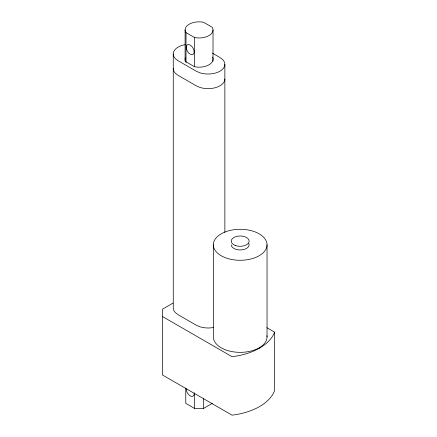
<?xml version="1.0" encoding="UTF-8"?>
<svg xmlns="http://www.w3.org/2000/svg" width="437" height="437" viewBox="0 0 437 437"><rect width="100%" height="100%" fill="white"/><g stroke="black" fill="none" stroke-linecap="round" stroke-linejoin="round"><path stroke-width="0.66" d="M172.981 303.12L162.438 309.205L162.438 374.968L232.042 415.15A54.986 31.748 0 0 0 274.562 390.602L274.562 332.147L266.892 327.723M185.774 388.034L185.774 403.34L194.629 408.458L203.489 408.458L212.349 403.34M194.389 37.44L195.448 37.697A13.962 8.057 0 0 0 212.546 27.826L212.103 27.214L203.729 22.38L202.67 22.123A13.962 8.057 0 0 0 185.578 31.994L186.015 32.606L194.389 37.44L194.389 66.752M212.371 53.123L219.904 57.471L222.613 59.508A16.77 9.68 0 0 1 219.948 71.198A16.77 9.68 0 0 1 199.709 72.733L196.175 71.171L178.214 60.798L175.505 58.76A16.77 9.68 0 0 1 185.687 44.569M259.168 347.814L259.627 348.076M162.438 316.514L232.042 356.696A54.986 31.748 0 0 0 274.562 332.147M267.034 244.791A26.848 15.497 0 0 1 226.765 258.212A26.848 15.497 0 0 1 226.765 231.37A26.848 15.497 0 0 1 267.034 244.791L267.034 336.851M224.864 64.348L224.864 232.397M213.343 244.791L213.343 336.851A26.848 15.497 0 0 0 241.191 352.342A26.848 15.497 0 0 0 266.958 335.698M213.021 29.907L213.021 61.267M203.489 398.26L203.489 408.458M194.629 392.825L194.629 408.458M186.015 32.606L186.015 62.6M185.102 29.907L185.102 61.267M173.26 53.92L173.26 307.894A16.77 9.68 0 0 0 175.505 312.734L178.214 314.771L196.175 325.144L199.709 326.707A16.77 9.68 0 0 0 213.627 327.46M224.864 78.966A16.77 9.68 0 0 1 199.709 87.345L196.175 85.783L178.214 75.415L175.505 73.372A16.77 9.68 0 0 1 173.26 68.533M212.546 57.05A13.962 8.057 0 0 1 195.448 66.921L194.389 66.664L186.015 61.83L185.578 61.224A13.962 8.057 0 0 1 185.37 57.558M248.833 243.453A8.948 5.168 0 0 1 241.355 249.915A8.948 5.168 0 0 1 231.239 244.791M194.154 393.568A5.594 3.228 60 0 1 190.199 395.851A5.594 3.228 60 0 1 186.244 389.001M235.712 245.61A8.948 5.168 0 0 0 249.139 241.137A8.948 5.168 0 0 0 235.712 236.663A8.948 5.168 0 0 0 235.712 245.61M186.244 47.354A5.594 3.228 60 0 0 192.176 54.734A5.594 3.228 60 0 0 192.176 46.825A5.594 3.228 60 0 0 186.244 47.354"/></g></svg>
